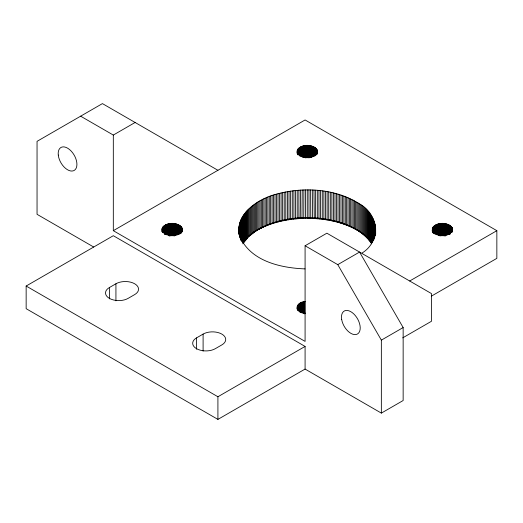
<?xml version="1.0" encoding="UTF-8"?>
<svg xmlns="http://www.w3.org/2000/svg" width="523" height="523" viewBox="0 0 523 523"><rect width="100%" height="100%" fill="white"/><g stroke="black" fill="none" stroke-linecap="round" stroke-linejoin="round"><path stroke-width="0.78" d="M362.217 252.949C381.529 240.887 378.515 213.763 359.066 203.617C334.766 188.43 303.7 186.757 276.504 194.138C257.558 198.766 232.454 215.476 240.508 238.07C251.864 261.52 281.217 267.992 305.027 268.894M371.676 243.79C360.092 226.734 338.453 220.405 318.958 218.183C296.299 216.032 272.293 219.791 253.125 232.65C268.567 222.582 287.29 218.719 305.51 218.346L305.582 189.927M162.032 228.845C163.287 237.488 179.677 237.592 182.311 229.708C180.598 220.628 160.914 221.281 162.032 231.624M297.142 150.84C298.398 159.482 314.781 159.587 317.422 151.703C315.715 142.727 296.443 143.243 297.103 153.331M305.282 301.666C294.926 301.601 294.926 313.238 305.282 313.179M432.253 228.845C433.502 237.488 449.891 237.592 452.526 229.708C450.852 220.928 432.344 221.196 432.214 230.761M303.752 218.385L303.902 189.967M302 218.444L302.229 190.026M300.254 218.536L300.555 190.111M298.509 218.647L298.888 217.895L298.888 190.215M296.77 218.784L297.221 218.026L297.221 190.346M242.849 243.79L248.582 236.788L255.459 231.297L255.459 203.617M295.037 218.941L295.567 218.183L295.567 190.503M293.311 219.13L293.913 218.359L293.913 190.679M291.599 219.34L292.272 218.555L292.272 190.875M289.892 219.575L290.638 218.784L290.638 191.104M288.193 219.83L289.016 219.026L289.016 191.346M286.506 220.111L287.402 219.3L287.402 191.621M284.832 220.418L285.8 219.588L285.8 191.915M283.178 220.745L284.211 219.908L284.211 192.229M281.531 221.098L282.642 220.242L282.642 192.562M279.903 221.477L281.08 220.601L281.08 192.928M278.288 221.876L279.537 220.987L279.537 193.307M276.693 222.301L278.014 221.392L278.014 193.713M275.118 222.739L276.504 221.817L276.504 194.138M273.562 223.21L275.013 222.262L275.013 194.582M242.914 242.718L244.051 241.979L244.051 214.299M272.019 223.7L273.542 222.726L273.542 195.053M244.3 240.913L245.418 240.207L245.418 212.528M270.502 224.21L272.091 223.216L272.091 195.537M244.777 240.194L246.15 239.338L246.15 211.658M269.012 224.74L270.659 223.726L270.659 196.047M246.392 238.449L247.732 237.625L247.732 209.952M267.541 225.289L269.253 224.256L269.253 196.576M266.096 225.864L267.868 224.805L267.868 197.125M249.098 235.919L250.38 235.154L250.38 207.474M249.438 235.474L251.328 234.356L251.328 206.677M264.671 226.459L266.508 225.374L266.508 197.694M251.073 234.297L252.308 233.565L252.308 205.885M251.504 233.859L253.328 232.794L253.328 205.114M263.272 227.074L265.168 225.956L265.168 198.276M261.905 227.708L263.86 226.564L263.86 198.884M260.565 228.355L262.572 227.185L262.572 199.511M252.589 233.081L254.374 232.042L254.374 204.362M254.289 231.892L256.571 230.571L256.571 202.891M259.245 229.028L261.317 227.832L261.317 200.152M80.627 116.184L113.314 135.058L135.111 122.474M113.314 135.058L113.314 230.676L305.086 119.963L496.85 230.676L496.85 258.355L431.331 296.181M305.086 369.068L217.914 419.394L26.15 308.681L26.15 286.035L113.314 235.71L305.086 346.422L305.086 369.068L381.352 413.105L403.148 400.526L403.148 327.555L359.563 252.06L337.773 264.645L305.086 245.771L305.086 341.395L113.314 230.676M109.392 287.545L115.929 283.767A13.252 7.649 0 0 1 134.673 283.767A13.252 7.649 0 0 1 134.673 294.586L128.135 298.365A13.252 7.649 0 0 1 109.392 298.365A13.252 7.649 0 0 1 109.392 287.545L109.392 298.908M255.479 231.153L260.088 228.492L260.088 200.812M305.086 245.771L326.875 233.193L431.475 293.586L431.475 321.259L402.703 337.871M196.563 337.871L203.101 334.092A13.252 7.649 0 0 1 221.837 334.092A13.252 7.649 0 0 1 221.837 344.912L215.299 348.691A13.252 7.649 0 0 1 196.563 348.691A13.252 7.649 0 0 1 196.563 337.871L196.563 349.233M409.686 281.001L496.85 230.676M26.15 286.035L217.914 396.748L305.086 346.422M381.352 413.105L381.352 340.133L403.148 327.555M305.51 218.346C324.881 218.209 344.951 221.961 361.4 232.65L359.066 231.297L359.066 203.617M359.046 231.153L354.437 228.492L354.437 200.812M217.914 170.289L102.423 103.606L37.048 141.347L37.048 214.319L93.663 247.006M355.28 229.028L353.208 227.832L353.208 200.152M360.236 231.892L357.954 230.571L357.954 202.891M353.96 228.355L351.953 227.185L351.953 199.511M352.62 227.708L350.665 226.564L350.665 198.884M361.936 233.081L360.151 232.042L360.151 204.362M363.021 233.859L361.197 232.794L361.197 205.114M363.452 234.297L362.217 233.565L362.217 205.885M351.253 227.074L349.357 225.956L349.357 198.276M349.854 226.459L348.017 225.374L348.017 197.694M365.087 235.474L363.197 234.356L363.197 206.677M365.427 235.919L364.145 235.154L364.145 207.474M348.429 225.864L346.657 224.805L346.657 197.125M346.984 225.289L345.272 224.256L345.272 196.576M368.133 238.449L366.793 237.625L366.793 209.952M345.513 224.74L343.866 223.726L343.866 196.047M344.023 224.21L342.434 223.216L342.434 195.537M369.748 240.194L368.375 239.338L368.375 211.658M370.225 240.913L369.107 240.207L369.107 212.528M342.506 223.7L340.983 222.726L340.983 195.053M371.611 242.718L370.474 241.979L370.474 214.299M340.963 223.21L339.512 222.262L339.512 194.582M339.407 222.739L338.021 221.817L338.021 194.138M337.832 222.301L336.511 221.392L336.511 193.713M336.237 221.876L334.988 220.987L334.988 193.307M334.622 221.477L333.445 220.601L333.445 192.928M332.994 221.098L331.883 220.242L331.883 192.562M331.347 220.745L330.314 219.908L330.314 192.229M329.693 220.418L328.725 219.588L328.725 191.915M328.019 220.111L327.123 219.3L327.123 191.621M326.332 219.83L325.509 219.026L325.509 191.346M324.633 219.575L323.887 218.784L323.887 191.104M322.926 219.34L322.253 218.555L322.253 190.875M321.214 219.13L320.612 218.359L320.612 190.679M319.488 218.941L318.958 218.183L318.958 190.503M317.755 218.784L317.304 218.026L317.304 190.346M337.773 264.645L381.352 340.133M316.016 218.647L315.637 217.895L315.637 190.215M314.271 218.536L313.97 190.111M312.525 218.444L312.296 190.026M310.773 218.385L310.623 189.967M309.015 218.346L308.943 189.927M452.493 228.845L452.493 231.624M452.428 228.558L452.428 231.813M452.343 228.27L452.343 231.532M452.238 227.989L452.238 231.251M452.101 227.714L452.101 231.787M451.944 227.44L451.944 232.323M451.767 227.172L451.767 232.055M451.565 226.91L451.565 232.604M451.342 226.649L451.342 232.349M451.094 226.4L451.094 232.101M450.826 226.158L450.826 232.67M450.538 225.923L450.538 233.245M450.231 225.694L450.231 233.833M449.904 225.472L449.904 234.428M449.564 225.269L449.564 234.219M449.198 225.067L449.198 234.023M448.826 224.877L448.826 234.65M448.427 224.7L448.427 234.474M448.021 224.537L448.021 234.304M447.596 224.38L447.596 234.964M447.165 224.243L447.165 234.82M446.72 224.112L446.72 234.696M446.263 223.994L446.263 235.389M445.799 223.89L445.799 235.285M445.321 223.798L445.321 236.01M444.844 223.72L444.844 235.932M444.354 223.661L444.354 235.873M443.864 223.609L443.864 235.821M443.367 223.576L443.367 235.788M442.87 223.556L442.87 235.762M442.373 223.55L442.373 235.755M441.87 223.556L441.87 235.762M441.373 223.576L441.373 235.788M440.876 223.609L440.876 235.821M440.386 223.661L440.386 235.873M439.902 223.72L439.902 235.932M439.418 223.798L439.418 235.2M438.947 223.89L438.947 235.285M438.477 223.994L438.477 235.389M438.026 224.112L438.026 234.696M437.574 224.243L437.574 234.82M437.143 224.38L437.143 234.964M436.718 224.537L436.718 234.304M436.313 224.7L436.313 234.474M435.921 224.877L435.921 233.833M435.541 225.067L435.541 234.023M435.182 225.269L435.182 234.219M434.835 225.472L434.835 233.618M434.508 225.694L434.508 233.833M434.201 225.923L434.201 233.245M433.913 226.158L433.913 233.48M433.645 226.4L433.645 232.912M433.404 226.649L433.404 233.16M433.175 226.91L433.175 232.604M432.972 227.172L432.972 232.872M432.796 227.44L432.796 232.323M432.639 227.714L432.639 231.787M432.508 227.989L432.508 231.251M432.397 228.27L432.312 231.813M375.658 228.446L375.677 234.304M375.599 227.479L375.599 233.99M375.494 226.511L375.494 233.951M375.351 225.544L375.351 233.689M375.161 224.583L375.161 235.978M374.939 223.622L374.939 235.834M374.671 222.667L374.671 237.802M374.363 221.713L374.363 237.991M374.017 220.765L374.017 239.488M373.631 219.823L373.631 240.645M373.2 218.882L373.2 240.05M372.736 217.954L372.736 241.561M372.226 217.025L372.226 242.267M371.676 216.11L371.676 242.979M371.095 215.201L371.095 242.881M369.807 213.41L369.807 241.09M367.597 210.795L367.597 238.475M365.943 209.108L365.943 236.788M365.067 208.285L365.067 235.965M356.81 202.179L356.81 229.859M355.64 201.486L355.64 229.166M317.383 150.84L317.422 153.331M317.324 150.552L317.324 152.997M317.239 150.271L317.239 152.709M317.128 149.99L317.128 154.056M316.997 149.709L316.997 153.782M316.84 149.434L316.84 154.318M316.657 149.166L316.657 154.867M316.454 148.905L316.454 154.605M316.232 148.643L316.232 154.344M315.984 148.395L315.984 154.906M315.715 148.153L315.715 154.664M315.428 147.917L315.428 155.246M315.127 147.689L315.127 155.828M314.8 147.473L314.8 155.612M314.454 147.264L314.454 156.22M314.094 147.061L314.094 156.017M313.715 146.878L313.715 155.828M313.323 146.695L313.323 156.469M312.911 146.532L312.911 156.299M312.493 146.375L312.493 156.959M312.054 146.237L312.054 156.822M311.61 146.107L311.61 157.501M311.152 145.989L311.152 157.384M310.688 145.884L310.688 157.286M310.217 145.793L310.217 157.194M309.734 145.721L309.734 157.116M309.243 145.656L309.243 157.868M308.753 145.603L308.753 157.815M308.256 145.571L308.256 157.783M307.759 145.551L307.759 157.763M307.263 145.544L307.263 157.756M307.263 189.921L307.263 218.333M306.766 145.551L306.766 157.763M306.269 145.571L306.269 157.783M305.772 145.603L305.772 157.815M305.282 145.656L305.282 157.868M304.791 145.721L304.791 157.116M304.791 301.725L304.791 313.937M304.308 145.793L304.308 157.194M304.308 301.804L304.308 313.199M303.837 145.884L303.837 157.286M303.837 301.895L303.837 313.29M303.373 145.989L303.373 157.384M303.373 302L303.373 313.395M302.915 146.107L302.915 157.501M302.915 302.117L302.915 312.695M302.471 146.237L302.471 156.822M302.471 302.242L302.471 312.826M302.033 146.375L302.033 156.959M302.033 302.386L302.033 312.97M301.614 146.532L301.614 156.299M301.614 302.542L301.614 312.309M301.202 146.695L301.202 156.469M301.202 302.706L301.202 312.473M300.81 146.878L300.81 155.828M300.81 302.882L300.81 312.649M300.431 147.061L300.431 156.017M300.431 303.072L300.431 312.028M300.071 147.264L300.071 156.22M300.071 303.268L300.071 312.224M299.725 147.473L299.725 155.612M299.725 303.477L299.725 311.623M299.398 147.689L299.398 155.828M299.398 303.7L299.398 311.839M299.097 147.917L299.097 155.246M299.097 303.922L299.097 311.25M298.81 148.153L298.81 154.664M298.81 304.157L298.81 310.675M298.541 148.395L298.541 154.906M298.541 304.406L298.541 310.917M298.293 148.643L298.293 154.344M298.293 304.654L298.293 310.355M298.071 148.905L298.071 154.605M298.071 304.909L298.071 310.61M297.868 149.166L297.868 154.867M297.868 305.177L297.868 310.061M297.685 149.434L297.685 154.318M297.685 305.445L297.685 309.511M297.528 149.709L297.528 153.782M297.528 305.72L297.528 309.786M297.397 149.99L297.397 154.056M297.397 305.994L297.397 310.067M297.286 150.271L297.201 152.997M297.286 306.275L297.201 309.001M297.142 306.844L297.09 309.047M258.885 201.486L258.885 229.166M257.715 202.179L257.715 229.859M249.458 208.285L249.458 235.965M248.582 209.108L248.582 236.788M246.928 210.795L246.928 238.475M244.718 213.41L244.718 241.09M243.43 215.201L243.43 242.881M242.849 216.11L242.849 242.979M242.299 217.025L242.299 242.267M241.789 217.954L241.789 241.561M241.325 218.882L241.325 240.05M240.894 219.823L240.894 240.645M240.508 220.765L240.508 239.488M240.162 221.713L240.162 237.991M239.854 222.667L239.854 237.802M239.586 223.622L239.586 235.834M239.364 224.583L239.364 235.978M239.174 225.544L239.174 233.689M239.031 226.511L239.031 233.951M238.926 227.479L238.926 233.99M238.867 228.446L238.848 234.304M217.914 396.748L217.914 419.394M203.101 334.092L203.101 351.142M182.272 228.845L182.311 230.761M182.213 228.558L182.213 231.813M182.128 228.27L182.128 231.532M182.017 227.989L182.017 231.251M181.886 227.714L181.886 231.787M181.729 227.44L181.729 232.323M181.553 227.172L181.553 232.872M181.35 226.91L181.35 232.604M181.121 226.649L181.121 233.16M180.88 226.4L180.88 232.912M180.612 226.158L180.612 233.48M180.324 225.923L180.324 233.245M180.017 225.694L180.017 233.833M179.69 225.472L179.69 233.618M179.343 225.269L179.343 234.219M178.984 225.067L178.984 234.023M178.605 224.877L178.605 233.833M178.212 224.7L178.212 234.474M177.807 224.537L177.807 234.304M177.382 224.38L177.382 234.964M176.951 224.243L176.951 234.82M176.499 224.112L176.499 234.696M176.048 223.994L176.048 235.389M175.578 223.89L175.578 235.285M175.107 223.798L175.107 235.2M174.623 223.72L174.623 235.932M174.139 223.661L174.139 235.873M173.649 223.609L173.649 235.821M173.152 223.576L173.152 235.788M172.655 223.556L172.655 235.762M172.152 223.55L172.152 235.755M171.655 223.556L171.655 235.762M171.158 223.576L171.158 235.788M170.661 223.609L170.661 235.821M170.171 223.661L170.171 235.873M169.681 223.72L169.681 235.932M169.204 223.798L169.204 236.01M168.726 223.89L168.726 235.285M168.262 223.994L168.262 235.389M167.805 224.112L167.805 234.696M167.36 224.243L167.36 234.82M166.929 224.38L166.929 234.964M166.504 224.537L166.504 234.304M166.098 224.7L166.098 234.474M165.699 224.877L165.699 234.65M165.327 225.067L165.327 234.023M164.961 225.269L164.961 234.219M164.621 225.472L164.621 234.428M164.294 225.694L164.294 233.833M163.987 225.923L163.987 233.245M163.699 226.158L163.699 232.67M163.431 226.4L163.431 232.101M163.183 226.649L163.183 232.349M162.96 226.91L162.96 232.604M162.758 227.172L162.758 232.055M162.581 227.44L162.581 232.323M162.424 227.714L162.424 231.787M162.287 227.989L162.287 231.251M162.182 228.27L162.097 231.813M115.929 283.767L115.929 300.817M58.269 155.05A13.252 7.649 60 0 0 73.285 170.831A13.252 7.649 60 0 0 71.108 151.003A13.252 7.649 60 0 0 58.269 155.05M341.669 319.396A13.252 7.649 60 0 0 357.065 334.204A13.252 7.649 60 0 0 353.803 313.957A13.252 7.649 60 0 0 341.669 319.396"/></g></svg>
